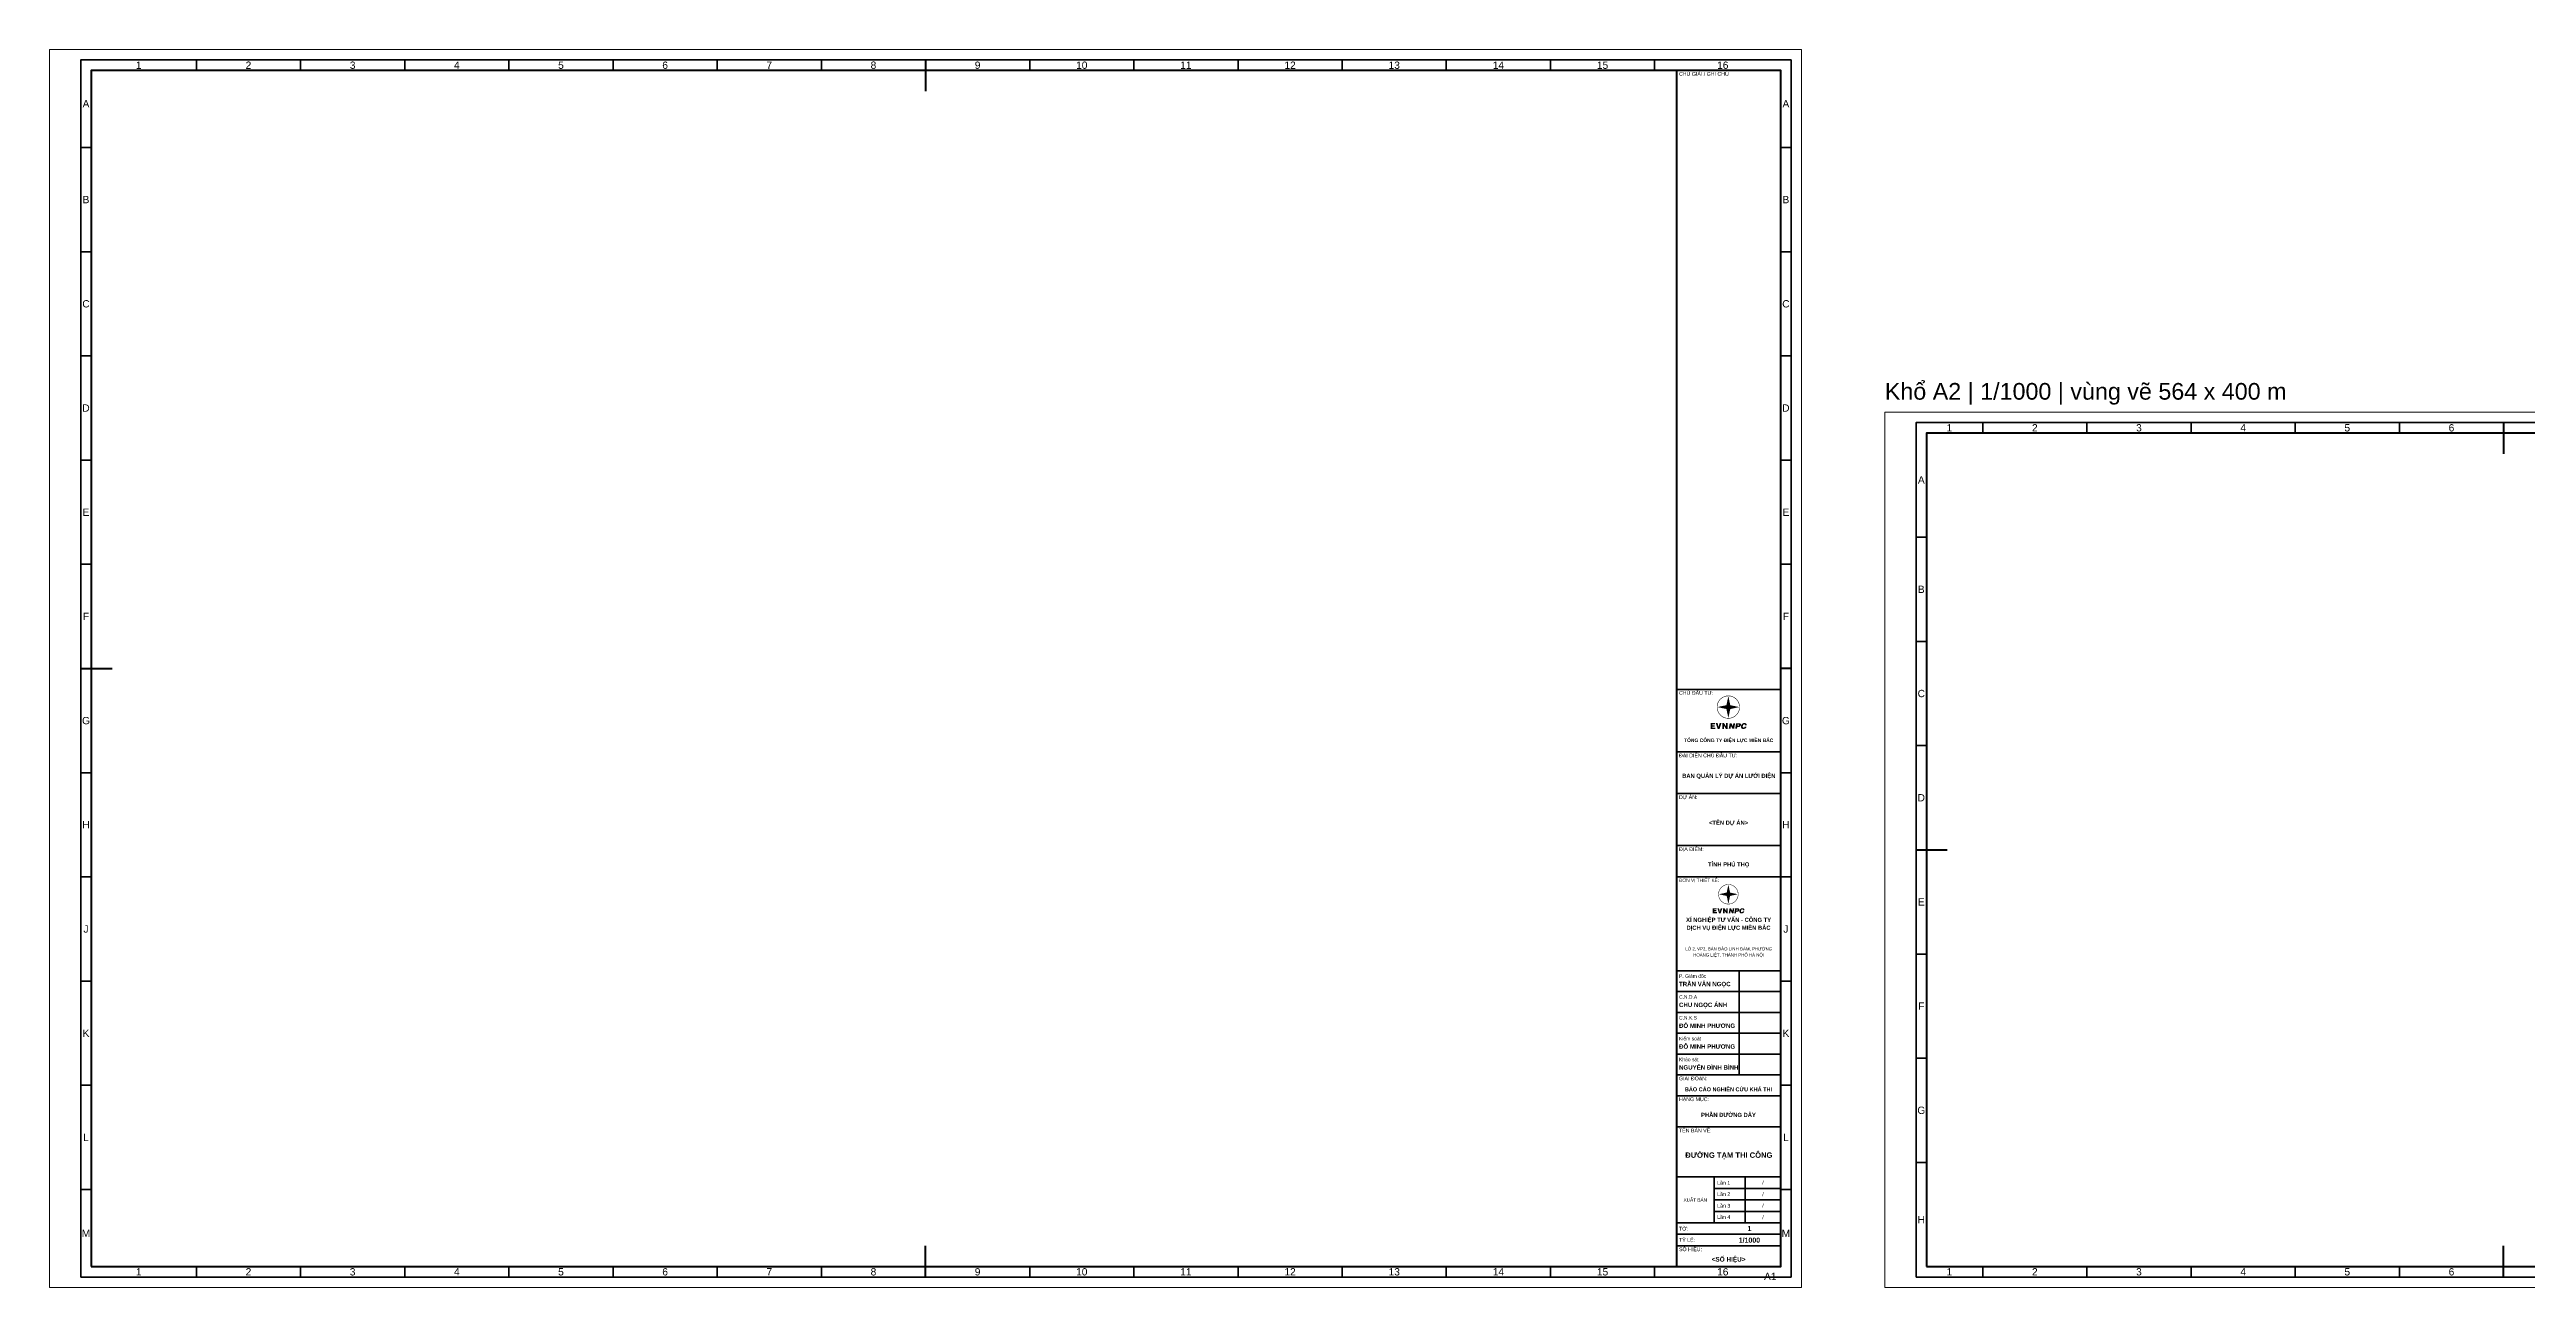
# Model space of a CAD drawing. Header units: metres. Extents: x 0 to 17070, y -8508 to 176.
# Drawn here: x 1229 to 2418, y -1502 to -908 of the extents above; entities that cross this region are included whole.
import ezdxf
from ezdxf.enums import TextEntityAlignment as Align

# ---------------------------------------------------------------- set-up
doc = ezdxf.new("R2010")
doc.units = ezdxf.units.M
for name, color, linetype, lineweight in [('KB_CHU', 7, 'Continuous', 18), ('KB_DINHTAM', 7, 'Continuous', 70), ('KB_KHUNG', 7, 'Continuous', 70), ('KB_KHUNGTEN', 7, 'Continuous', 35), ('KB_LOGO_VE', 7, 'Continuous', 18), ('KB_LUOI', 7, 'Continuous', 35)]:
    doc.layers.add(name, color=color, linetype=linetype, lineweight=lineweight)
doc.layers.add('KB_MEP_GIAY', color=8, linetype='Continuous', lineweight=18, plot=False)
doc.layers.add('KB_NHAN', color=8, linetype='Continuous', lineweight=18, plot=False)
doc.styles.add('KB_ARIAL', font='arial.ttf')
doc.styles.add('KB_ARIAL_B', font='arialbd.ttf')

# ---------------------------------------------------------------- blocks, each defined once
blk = doc.blocks.new('KB_LOGO_EVN')
at = {"layer": 'KB_LOGO_VE', "true_color": 0x000f9f}
for points in [[(-4.75, 269.75), (-4, 269.5), (-3, 266.5), (28.5, 119.5), (178.5, 87.25), (178.25, 86.5), (162, 83.5), (28.25, 54.5), (-3, -92.25), (-4.25, -95.5), (-5, -94.75), (-36, 52), (-37.25, 54.75), (-186.75, 86.75), (-186, 87.75), (-183, 88.5), (-41.25, 118.5), (-36.5, 120.25)], [(-225.617, -279.5), (-305, -279.5), (-305, -182.5), (-227.467, -182.5), (-227.467, -205.133), (-273.828, -205.133), (-273.828, -219.01), (-234.599, -219.01), (-234.599, -241.643), (-273.828, -241.643), (-273.828, -256.867), (-225.617, -256.867)], [(-184.253, -279.5), (-216.746, -182.5), (-185.31, -182.5), (-168.667, -247.032), (-151.364, -182.5), (-119.928, -182.5), (-152.949, -279.5)], [(-78.608, -182.5), (-44.662, -235.446), (-45.851, -213.351), (-45.851, -182.5), (-16, -182.5), (-16, -279.5), (-45.191, -279.5), (-79.136, -226.689), (-77.947, -248.783), (-77.947, -279.5), (-107.798, -279.5), (-107.798, -182.5)]]:
    blk.add_hatch(color=174, dxfattribs=at).paths.add_polyline_path(points)
at = {"layer": 'KB_LOGO_VE', "true_color": 0xec1c24}
for points in [[(-4.75, 196.25), (-4, 196.25), (-3, 193.5), (17.5, 108.75), (105, 87.25), (104.75, 86.5), (17.25, 65.25), (-4, -22), (-5, -21.5), (-25, 62.75), (-26.5, 65.75), (-113.5, 86.75), (-113.25, 87.5), (-111, 88.25), (-26, 108.75)], [(47.833, -184.007), (72.594, -235.854), (75.228, -214.218), (80.496, -184.007), (110.262, -184.007), (93.535, -278.993), (64.428, -278.993), (39.668, -227.278), (37.034, -248.914), (31.765, -278.993), (2, -278.993), (18.727, -184.007)], [(305.868, -220.286), (276.366, -220.286), (276.432, -219.376), (276.463, -218.49), (276.46, -217.631), (276.424, -216.798), (276.353, -215.99), (276.248, -215.209), (276.11, -214.454), (275.938, -213.723), (275.731, -213.019), (275.491, -212.339), (275.217, -211.686), (274.909, -211.06), (274.567, -210.458), (274.192, -209.882), (273.782, -209.333), (273.337, -208.809), (272.861, -208.314), (272.358, -207.851), (271.824, -207.419), (271.263, -207.019), (270.672, -206.652), (270.053, -206.317), (269.404, -206.014), (268.727, -205.741), (268.021, -205.502), (267.287, -205.295), (266.523, -205.118), (265.731, -204.975), (264.91, -204.862), (264.06, -204.783), (263.181, -204.735), (262.274, -204.719), (261.199, -204.745), (260.149, -204.828), (259.123, -204.963), (258.12, -205.153), (257.144, -205.395), (256.189, -205.694), (255.261, -206.045), (254.355, -206.451), (253.474, -206.911), (252.617, -207.425), (251.784, -207.992), (250.975, -208.616), (250.192, -209.292), (249.431, -210.022), (248.695, -210.806), (247.984, -211.645), (247.296, -212.537), (246.632, -213.485), (245.994, -214.486), (245.378, -215.542), (244.787, -216.65), (244.22, -217.814), (243.679, -219.031), (243.16, -220.303), (242.666, -221.629), (242.195, -223.009), (241.749, -224.442), (241.328, -225.931), (240.931, -227.473), (240.557, -229.069), (240.208, -230.718), (239.884, -232.423), (239.756, -233.126), (239.637, -233.817), (239.525, -234.495), (239.423, -235.161), (239.328, -235.814), (239.242, -236.455), (239.163, -237.084), (239.094, -237.701), (239.031, -238.304), (238.979, -238.896), (238.932, -239.475), (238.896, -240.042), (238.867, -240.596), (238.847, -241.139), (238.835, -241.668), (238.83, -242.186), (238.845, -243.175), (238.89, -244.135), (238.965, -245.062), (239.069, -245.959), (239.204, -246.823), (239.367, -247.656), (239.561, -248.457), (239.785, -249.228), (240.039, -249.966), (240.322, -250.674), (240.635, -251.35), (240.979, -251.995), (241.351, -252.607), (241.754, -253.189), (242.187, -253.739), (242.65, -254.257), (243.142, -254.745), (243.664, -255.201), (244.215, -255.624), (244.798, -256.018), (245.409, -256.38), (246.051, -256.709), (246.723, -257.008), (247.424, -257.275), (248.155, -257.511), (248.916, -257.715), (249.706, -257.889), (250.527, -258.029), (251.377, -258.139), (252.258, -258.218), (253.168, -258.265), (254.108, -258.281), (254.964, -258.265), (255.802, -258.218), (256.622, -258.139), (257.426, -258.03), (258.211, -257.889), (258.98, -257.715), (259.73, -257.511), (260.463, -257.275), (261.179, -257.008), (261.877, -256.709), (262.557, -256.38), (263.221, -256.018), (263.866, -255.624), (264.495, -255.201), (265.104, -254.745), (265.698, -254.257), (266.273, -253.739), (266.831, -253.189), (267.373, -252.607), (267.896, -251.995), (268.401, -251.35), (268.889, -250.674), (269.36, -249.966), (269.814, -249.228), (270.249, -248.457), (270.668, -247.656), (271.069, -246.823), (271.452, -245.957), (271.818, -245.062), (272.167, -244.135), (272.498, -243.175), (272.81, -242.186), (302.707, -242.186), (302.014, -244.447), (301.254, -246.648), (300.424, -248.787), (299.525, -250.863), (298.559, -252.88), (297.525, -254.834), (296.42, -256.729), (295.25, -258.561), (294.01, -260.332), (292.701, -262.043), (291.323, -263.69), (289.878, -265.276), (288.365, -266.803), (286.783, -268.268), (285.131, -269.67), (283.413, -271.012), (281.641, -272.282), (279.83, -273.471), (277.983, -274.576), (276.098, -275.601), (274.177, -276.543), (272.216, -277.404), (270.219, -278.182), (268.184, -278.878), (266.111, -279.493), (264.001, -280.026), (261.854, -280.476), (259.668, -280.845), (257.445, -281.131), (255.185, -281.337), (252.887, -281.459), (250.552, -281.5), (248.053, -281.46), (245.625, -281.34), (243.267, -281.141), (240.982, -280.86), (238.769, -280.501), (236.626, -280.062), (234.557, -279.543), (232.558, -278.944), (230.63, -278.265), (228.773, -277.506), (226.99, -276.667), (225.276, -275.748), (223.635, -274.75), (222.066, -273.672), (220.568, -272.514), (219.141, -271.276), (217.792, -269.966), (216.533, -268.598), (215.359, -267.166), (214.271, -265.674), (213.271, -264.119), (212.358, -262.504), (211.533, -260.827), (210.794, -259.089), (210.142, -257.29), (209.577, -255.43), (209.098, -253.507), (208.706, -251.525), (208.403, -249.48), (208.186, -247.374), (208.054, -245.205), (208.011, -242.978), (208.028, -241.584), (208.077, -240.174), (208.16, -238.748), (208.275, -237.305), (208.423, -235.845), (208.604, -234.369), (208.818, -232.877), (209.065, -231.368), (209.607, -228.583), (210.244, -225.865), (210.978, -223.215), (211.806, -220.633), (212.731, -218.119), (213.75, -215.674), (214.867, -213.296), (216.078, -210.985), (217.386, -208.744), (218.788, -206.571), (220.288, -204.465), (221.882, -202.427), (223.572, -200.458), (225.357, -198.556), (227.239, -196.723), (229.216, -194.956), (231.177, -193.327), (233.175, -191.803), (235.21, -190.384), (237.283, -189.069), (239.392, -187.86), (241.539, -186.757), (243.722, -185.758), (245.942, -184.864), (248.2, -184.076), (250.495, -183.393), (252.826, -182.814), (255.195, -182.341), (257.6, -181.973), (260.043, -181.711), (262.523, -181.553), (265.04, -181.5), (267.521, -181.535), (269.924, -181.64), (272.254, -181.815), (274.506, -182.061), (276.682, -182.376), (278.781, -182.762), (280.806, -183.217), (282.754, -183.743), (284.626, -184.338), (286.42, -185.004), (288.141, -185.74), (289.784, -186.546), (291.351, -187.422), (292.841, -188.368), (294.257, -189.384), (295.595, -190.471), (296.236, -191.04), (296.855, -191.622), (297.454, -192.221), (298.033, -192.834), (298.593, -193.461), (299.132, -194.104), (299.649, -194.762), (300.147, -195.435), (300.625, -196.122), (301.081, -196.825), (301.519, -197.542), (301.935, -198.276), (302.332, -199.023), (302.707, -199.785), (303.063, -200.563), (303.397, -201.355), (303.713, -202.163), (304.008, -202.984), (304.281, -203.822), (304.536, -204.674), (304.77, -205.54), (304.983, -206.422), (305.177, -207.32), (305.35, -208.232), (305.501, -209.158), (305.633, -210.1), (305.745, -211.056), (305.837, -212.028), (305.908, -213.016), (305.959, -214.016), (305.99, -215.032), (306, -216.065), (305.992, -217.12), (305.967, -218.175), (305.926, -219.231)]]:
    blk.add_hatch(color=240, dxfattribs=at).paths.add_polyline_path(points)
at = {"layer": 'KB_LOGO_VE', "true_color": 0xfff100}
blk.add_hatch(color=2, dxfattribs=at).paths.add_polyline_path([(-4.5, 132.25), (-3.5, 131.25), (6, 99.25), (7, 97.75), (40.75, 87.5), (40.5, 86.5), (10, 77.5), (6.25, 75.75), (-3, 44.5), (-4.25, 42), (-5, 42.5), (-14, 73.25), (-15.5, 76.5), (-49.5, 87), (-46.5, 88.5), (-15, 98.25)])
at = {"layer": 'KB_LOGO_VE', "true_color": 0xec1c24}
h = blk.add_hatch(color=240, dxfattribs=at)
h.paths.add_polyline_path([(141.214, -278.993), (110.132, -278.993), (126.858, -184.007), (172.56, -184.007), (173.655, -184.013), (174.733, -184.033), (175.793, -184.068), (176.838, -184.114), (177.866, -184.175), (178.877, -184.247), (179.871, -184.335), (180.849, -184.435), (181.81, -184.549), (182.754, -184.676), (183.682, -184.818), (184.593, -184.971), (185.487, -185.14), (186.364, -185.319), (187.225, -185.514), (188.068, -185.722), (188.894, -185.943), (189.706, -186.177), (190.5, -186.426), (191.277, -186.686), (192.037, -186.962), (192.78, -187.249), (193.507, -187.55), (194.217, -187.865), (194.91, -188.194), (195.587, -188.535), (196.247, -188.89), (196.891, -189.259), (197.516, -189.64), (198.125, -190.036), (198.72, -190.445), (199.296, -190.867), (199.831, -191.276), (200.348, -191.696), (200.85, -192.128), (201.334, -192.572), (201.8, -193.025), (202.249, -193.49), (202.682, -193.965), (203.099, -194.453), (203.497, -194.952), (203.879, -195.461), (204.245, -195.981), (204.594, -196.513), (204.925, -197.054), (205.237, -197.608), (205.535, -198.174), (205.815, -198.749), (206.079, -199.336), (206.324, -199.933), (206.554, -200.542), (206.767, -201.164), (206.961, -201.794), (207.139, -202.437), (207.3, -203.09), (207.445, -203.754), (207.572, -204.429), (207.682, -205.116), (207.776, -205.814), (207.853, -206.523), (207.913, -207.242), (207.954, -207.973), (207.98, -208.715), (207.988, -209.468), (207.979, -210.263), (207.947, -211.068), (207.896, -211.879), (207.824, -212.701), (207.732, -213.528), (207.618, -214.366), (207.485, -215.21), (207.33, -216.065), (206.935, -218.118), (206.474, -220.107), (205.947, -222.029), (205.354, -223.888), (204.696, -225.68), (203.971, -227.407), (203.181, -229.069), (202.325, -230.667), (201.403, -232.199), (200.415, -233.665), (199.362, -235.067), (198.242, -236.404), (197.057, -237.674), (195.806, -238.881), (194.489, -240.022), (193.106, -241.098), (191.657, -242.109), (190.142, -243.053), (188.562, -243.934), (186.916, -244.749), (185.203, -245.497), (183.425, -246.182), (181.582, -246.802), (179.672, -247.356), (177.696, -247.844), (175.655, -248.268), (173.547, -248.627), (171.374, -248.921), (169.135, -249.148), (166.831, -249.312), (164.46, -249.409), (162.023, -249.442), (146.35, -249.442)])
h.paths.add_polyline_path([(150.302, -227.278), (163.209, -227.278), (163.981, -227.267), (164.731, -227.235), (165.462, -227.181), (166.172, -227.105), (166.862, -227.008), (167.53, -226.889), (168.179, -226.747), (168.806, -226.586), (169.414, -226.401), (170, -226.197), (170.566, -225.969), (171.111, -225.72), (171.636, -225.45), (172.14, -225.158), (172.624, -224.843), (173.087, -224.508), (173.529, -224.15), (173.951, -223.772), (174.353, -223.372), (174.733, -222.95), (175.093, -222.506), (175.433, -222.041), (175.752, -221.553), (176.05, -221.045), (176.328, -220.514), (176.585, -219.963), (176.822, -219.389), (177.038, -218.794), (177.234, -218.177), (177.408, -217.539), (177.561, -216.878), (177.696, -216.197), (177.754, -215.735), (177.795, -215.273), (177.82, -214.811), (177.828, -214.35), (177.813, -213.847), (177.769, -213.359), (177.696, -212.889), (177.594, -212.432), (177.461, -211.993), (177.299, -211.569), (177.11, -211.162), (176.89, -210.771), (176.641, -210.395), (176.361, -210.036), (176.053, -209.693), (175.717, -209.364), (175.35, -209.053), (174.953, -208.758), (174.529, -208.479), (174.074, -208.215), (173.59, -207.968), (173.077, -207.735), (172.535, -207.519), (171.964, -207.32), (171.361, -207.137), (170.731, -206.968), (170.072, -206.817), (169.382, -206.681), (168.665, -206.561), (167.915, -206.457), (167.138, -206.37), (166.333, -206.297), (165.497, -206.241), (164.631, -206.202), (163.737, -206.178), (162.814, -206.17), (153.989, -206.17)], flags=0)
at = {"layer": 'KB_LOGO_VE', "color": 174, "true_color": 0x000f9f, "const_width": 8.88}
blk.add_lwpolyline([(-193.56, 87, 1), (184.56, 87, 1)], format="xyb", close=True, dxfattribs=at)
blk = doc.blocks.new('KB_A1', base_point=(20, 10))
at = {"layer": 'KB_DINHTAM'}
for p, q in [((420.5, 589), (420.5, 574)), ((15, 297), (30, 297)), ((836, 297), (831, 297)), ((420.5, 5), (420.5, 20))]:
    blk.add_line(p, q, dxfattribs=at)
at = {"layer": 'KB_KHUNG'}
for points in [[(20, 10), (831, 10), (831, 584), (20, 584)], [(781, 10), (831, 10), (831, 584), (781, 584)]]:
    blk.add_lwpolyline(points, close=True, dxfattribs=at)
at = {"layer": 'KB_KHUNGTEN'}
for p, q in [((811, 102), (811, 152)), ((799, 31), (799, 53)), ((814, 31), (814, 53)), ((799, 47.5), (831, 47.5)), ((799, 42), (831, 42)), ((799, 36.5), (831, 36.5))]:
    blk.add_line(p, q, dxfattribs=at)
for points in [[(781, 287), (831, 287), (831, 584), (781, 584)], [(781, 257), (831, 257), (831, 287), (781, 287)], [(781, 237), (831, 237), (831, 257), (781, 257)], [(781, 212), (831, 212), (831, 237), (781, 237)], [(781, 197), (831, 197), (831, 212), (781, 212)], [(781, 152), (831, 152), (831, 197), (781, 197)], [(781, 142), (831, 142), (831, 152), (781, 152)], [(781, 132), (831, 132), (831, 142), (781, 142)], [(781, 122), (831, 122), (831, 132), (781, 132)], [(781, 112), (831, 112), (831, 122), (781, 122)], [(781, 102), (831, 102), (831, 112), (781, 112)], [(781, 92), (831, 92), (831, 102), (781, 102)], [(781, 77), (831, 77), (831, 92), (781, 92)], [(781, 53), (831, 53), (831, 77), (781, 77)], [(781, 31), (831, 31), (831, 53), (781, 53)], [(781, 25.5), (831, 25.5), (831, 31), (781, 31)], [(781, 20), (831, 20), (831, 25.5), (781, 25.5)], [(781, 10), (831, 10), (831, 20), (781, 20)]]:
    blk.add_lwpolyline(points, close=True, dxfattribs=at)
at = {"layer": 'KB_LUOI'}
for p, q in [((70.5, 584), (70.5, 589)), ((120.5, 584), (120.5, 589)), ((170.5, 584), (170.5, 589)), ((220.5, 584), (220.5, 589)), ((270.5, 584), (270.5, 589)), ((320.5, 584), (320.5, 589)), ((370.5, 584), (370.5, 589)), ((420.5, 584), (420.5, 589)), ((470.5, 584), (470.5, 589)), ((520.5, 584), (520.5, 589)), ((570.5, 584), (570.5, 589)), ((620.5, 584), (620.5, 589)), ((670.5, 584), (670.5, 589)), ((720.5, 584), (720.5, 589)), ((770.5, 584), (770.5, 589)), ((15, 547), (20, 547)), ((831, 547), (836, 547)), ((15, 497), (20, 497)), ((831, 497), (836, 497)), ((15, 447), (20, 447)), ((831, 447), (836, 447)), ((15, 397), (20, 397)), ((831, 397), (836, 397)), ((15, 347), (20, 347)), ((831, 347), (836, 347)), ((15, 297), (20, 297)), ((831, 297), (836, 297)), ((15, 247), (20, 247)), ((831, 247), (836, 247)), ((15, 197), (20, 197)), ((831, 197), (836, 197)), ((15, 147), (20, 147)), ((831, 147), (836, 147)), ((15, 97), (20, 97)), ((831, 97), (836, 97)), ((15, 47), (20, 47)), ((831, 47), (836, 47)), ((70.5, 5), (70.5, 10)), ((120.5, 5), (120.5, 10)), ((170.5, 5), (170.5, 10)), ((220.5, 5), (220.5, 10)), ((270.5, 5), (270.5, 10)), ((320.5, 5), (320.5, 10)), ((370.5, 5), (370.5, 10)), ((420.5, 5), (420.5, 10)), ((470.5, 5), (470.5, 10)), ((520.5, 5), (520.5, 10)), ((570.5, 5), (570.5, 10)), ((620.5, 5), (620.5, 10)), ((670.5, 5), (670.5, 10)), ((720.5, 5), (720.5, 10)), ((770.5, 5), (770.5, 10))]:
    blk.add_line(p, q, dxfattribs=at)
blk.add_lwpolyline([(15, 5), (836, 5), (836, 589), (15, 589)], close=True, dxfattribs=at)
at = {"layer": 'KB_MEP_GIAY'}
blk.add_lwpolyline([(0, 0), (841, 0), (841, 594), (0, 594)], close=True, dxfattribs=at)
at = {"layer": 'KB_LOGO_VE'}
for p, xscale, yscale, zscale in [((806, 276), 0.02846975088967971, 0.02846975088967971, 0.02846975088967971), ((806, 186.5), 0.02491103202846975, 0.02491103202846975, 0.02491103202846975)]:
    blk.add_blockref('KB_LOGO_EVN', p, dxfattribs=dict(at, xscale=xscale, yscale=yscale, zscale=zscale))
at = {"layer": 'KB_CHU', "style": 'KB_ARIAL'}
for s, height, p in [('1', 3.5, (42.8, 586.5)), ('2', 3.5, (95.5, 586.5)), ('3', 3.5, (145.5, 586.5)), ('4', 3.5, (195.5, 586.5)), ('5', 3.5, (245.5, 586.5)), ('6', 3.5, (295.5, 586.5)), ('7', 3.5, (345.5, 586.5)), ('8', 3.5, (395.5, 586.5)), ('9', 3.5, (445.5, 586.5)), ('10', 3.5, (495.5, 586.5)), ('11', 3.5, (545.5, 586.5)), ('12', 3.5, (595.5, 586.5)), ('13', 3.5, (645.5, 586.5)), ('14', 3.5, (695.5, 586.5)), ('15', 3.5, (745.5, 586.5)), ('16', 3.5, (803.2, 586.5)), ('A', 3.5, (17.5, 568)), ('A', 3.5, (833.5, 568)), ('B', 3.5, (17.5, 522)), ('B', 3.5, (833.5, 522)), ('C', 3.5, (17.5, 472)), ('C', 3.5, (833.5, 472)), ('D', 3.5, (17.5, 422)), ('D', 3.5, (833.5, 422)), ('E', 3.5, (17.5, 372)), ('E', 3.5, (833.5, 372)), ('F', 3.5, (17.5, 322)), ('F', 3.5, (833.5, 322)), ('G', 3.5, (17.5, 272)), ('G', 3.5, (833.5, 272)), ('H', 3.5, (17.5, 222)), ('H', 3.5, (833.5, 222)), ('J', 3.5, (17.5, 172)), ('J', 3.5, (833.5, 172)), ('K', 3.5, (17.5, 122)), ('K', 3.5, (833.5, 122)), ('L', 3.5, (17.5, 72)), ('L', 3.5, (833.5, 72)), ('XUẤT BẢN', 1.6, (790, 42)), ('M', 3.5, (17.5, 26)), ('M', 3.5, (833.5, 26)), ('1', 3.5, (42.8, 7.5)), ('2', 3.5, (95.5, 7.5)), ('3', 3.5, (145.5, 7.5)), ('4', 3.5, (195.5, 7.5)), ('5', 3.5, (245.5, 7.5)), ('6', 3.5, (295.5, 7.5)), ('7', 3.5, (345.5, 7.5)), ('8', 3.5, (395.5, 7.5)), ('9', 3.5, (445.5, 7.5)), ('10', 3.5, (495.5, 7.5)), ('11', 3.5, (545.5, 7.5)), ('12', 3.5, (595.5, 7.5)), ('13', 3.5, (645.5, 7.5)), ('14', 3.5, (695.5, 7.5)), ('15', 3.5, (745.5, 7.5)), ('16', 3.5, (803.2, 7.5))]:
    blk.add_text(s, height=height, dxfattribs=at).set_placement(p, align=Align.MIDDLE_CENTER)
for s, height, p in [('CHÚ GIẢI / GHI CHÚ', 1.8, (782.2, 583.2)), ('CHỦ ĐẦU TƯ:', 1.8, (782.2, 286.2)), ('ĐẠI DIỆN CHỦ ĐẦU TƯ:', 1.8, (782.2, 256.2)), ('DỰ ÁN:', 1.8, (782.2, 236.2)), ('ĐỊA ĐIỂM:', 1.8, (782.2, 211.2)), ('ĐƠN VỊ THIẾT KẾ:', 1.6, (782.2, 196.2)), ('GIAI ĐOẠN:', 1.8, (782.2, 101.2)), ('HẠNG MỤC:', 1.8, (782.2, 91.2)), ('TÊN BẢN VẼ:', 1.8, (782.2, 76.2)), ('SỐ HIỆU:', 1.8, (782.2, 19.2))]:
    blk.add_text(s, height=height, dxfattribs=at).set_placement(p, align=Align.TOP_LEFT)
for s, p in [('Lần 1', (800.5, 50.2)), ('Lần 2', (800.5, 44.8)), ('Lần 3', (800.5, 39.2)), ('TỜ:', (782.2, 28.2)), ('TỶ LỆ:', (782.2, 22.8)), ('Lần 4', (800.5, 33.8))]:
    blk.add_text(s, height=1.8, dxfattribs=at).set_placement(p, align=Align.MIDDLE_LEFT)
blk.add_text('A1', height=3.5, dxfattribs=at).set_placement((829, 2.5), align=Align.BOTTOM_RIGHT)
at = {"layer": 'KB_CHU'}
for tag, height, style, p in [('GHI_CHU', 1.8, 'KB_ARIAL', (806, 434)), ('NGAY_1', 1.9, 'KB_ARIAL', (822.5, 50.2)), ('NGAY_2', 1.9, 'KB_ARIAL', (822.5, 44.8)), ('NGAY_3', 1.9, 'KB_ARIAL', (822.5, 39.2)), ('TY_LE', 2.4, 'KB_ARIAL_B', (816, 22.8)), ('TO', 2.4, 'KB_ARIAL_B', (816, 28.2)), ('NGAY_4', 1.9, 'KB_ARIAL', (822.5, 33.8))]:
    blk.add_attdef(tag, text='', height=height, dxfattribs=dict(at, style=style)).set_placement(p, align=Align.MIDDLE_CENTER)
for tag, p, height, style in [('CHU_DAU_TU_001', (784.6, 261.7), 1.7, 'KB_ARIAL_B'), ('DAI_DIEN_CDT_001', (783.7, 244.5), 2, 'KB_ARIAL_B'), ('DU_AN_001', (785.3, 223.7), 2, 'KB_ARIAL_B'), ('DU_AN_002', (798.9, 220.3), 2, 'KB_ARIAL_B'), ('DIA_DIEM_001', (796.1, 202), 2, 'KB_ARIAL_B'), ('DON_VI_TK_001', (785.6, 175.4), 2, 'KB_ARIAL_B'), ('DON_VI_TK_002', (785.8, 171.6), 2, 'KB_ARIAL_B'), ('DIA_CHI_TK_001', (785.2, 161.7), 1.5, 'KB_ARIAL'), ('DIA_CHI_TK_002', (789, 158.8), 1.5, 'KB_ARIAL'), ('GIAI_DOAN_001', (785, 94.1), 1.9, 'KB_ARIAL_B'), ('HANG_MUC_001', (792.8, 81.8), 2, 'KB_ARIAL_B'), ('TEN_BAN_VE_001', (785.2, 62.2), 2.6, 'KB_ARIAL_B'), ('SO_HIEU_001', (797.9, 12.4), 2.2, 'KB_ARIAL_B')]:
    blk.add_attdef(tag, p, '', height=height, dxfattribs=dict(at, style=style))
for tag, height, style, p in [('VAITRO_1', 1.7, 'KB_ARIAL', (782.2, 149.4)), ('TEN_1', 2.1, 'KB_ARIAL_B', (782.2, 145.6)), ('VAITRO_2', 1.7, 'KB_ARIAL', (782.2, 139.4)), ('TEN_2', 2.1, 'KB_ARIAL_B', (782.2, 135.6)), ('VAITRO_3', 1.7, 'KB_ARIAL', (782.2, 129.4)), ('TEN_3', 2.1, 'KB_ARIAL_B', (782.2, 125.6)), ('VAITRO_4', 1.7, 'KB_ARIAL', (782.2, 119.4)), ('TEN_4', 2.1, 'KB_ARIAL_B', (782.2, 115.6)), ('VAITRO_5', 1.7, 'KB_ARIAL', (782.2, 109.4)), ('TEN_5', 2.1, 'KB_ARIAL_B', (782.2, 105.6))]:
    blk.add_attdef(tag, text='', height=height, dxfattribs=dict(at, style=style)).set_placement(p, align=Align.MIDDLE_LEFT)
blk = doc.blocks.new('KB_A2', base_point=(20, 10))
at = {"layer": 'KB_DINHTAM'}
for p, q in [((297, 415), (297, 400)), ((15, 210), (30, 210)), ((589, 210), (584, 210)), ((297, 5), (297, 20))]:
    blk.add_line(p, q, dxfattribs=at)
at = {"layer": 'KB_KHUNG'}
for points in [[(20, 10), (584, 10), (584, 410), (20, 410)], [(534, 10), (584, 10), (584, 410), (534, 410)]]:
    blk.add_lwpolyline(points, close=True, dxfattribs=at)
at = {"layer": 'KB_KHUNGTEN'}
for p, q in [((564, 102), (564, 152)), ((552, 31), (552, 53)), ((567, 31), (567, 53)), ((552, 47.5), (584, 47.5)), ((552, 42), (584, 42)), ((552, 36.5), (584, 36.5))]:
    blk.add_line(p, q, dxfattribs=at)
for points in [[(534, 287), (584, 287), (584, 410), (534, 410)], [(534, 257), (584, 257), (584, 287), (534, 287)], [(534, 237), (584, 237), (584, 257), (534, 257)], [(534, 212), (584, 212), (584, 237), (534, 237)], [(534, 197), (584, 197), (584, 212), (534, 212)], [(534, 152), (584, 152), (584, 197), (534, 197)], [(534, 142), (584, 142), (584, 152), (534, 152)], [(534, 132), (584, 132), (584, 142), (534, 142)], [(534, 122), (584, 122), (584, 132), (534, 132)], [(534, 112), (584, 112), (584, 122), (534, 122)], [(534, 102), (584, 102), (584, 112), (534, 112)], [(534, 92), (584, 92), (584, 102), (534, 102)], [(534, 77), (584, 77), (584, 92), (534, 92)], [(534, 53), (584, 53), (584, 77), (534, 77)], [(534, 31), (584, 31), (584, 53), (534, 53)], [(534, 25.5), (584, 25.5), (584, 31), (534, 31)], [(534, 20), (584, 20), (584, 25.5), (534, 25.5)], [(534, 10), (584, 10), (584, 20), (534, 20)]]:
    blk.add_lwpolyline(points, close=True, dxfattribs=at)
at = {"layer": 'KB_LUOI'}
for p, q in [((47, 410), (47, 415)), ((97, 410), (97, 415)), ((147, 410), (147, 415)), ((197, 410), (197, 415)), ((247, 410), (247, 415)), ((297, 410), (297, 415)), ((347, 410), (347, 415)), ((397, 410), (397, 415)), ((447, 410), (447, 415)), ((497, 410), (497, 415)), ((547, 410), (547, 415)), ((15, 360), (20, 360)), ((584, 360), (589, 360)), ((15, 310), (20, 310)), ((584, 310), (589, 310)), ((15, 260), (20, 260)), ((584, 260), (589, 260)), ((15, 210), (20, 210)), ((584, 210), (589, 210)), ((15, 160), (20, 160)), ((584, 160), (589, 160)), ((15, 110), (20, 110)), ((584, 110), (589, 110)), ((15, 60), (20, 60)), ((584, 60), (589, 60)), ((47, 5), (47, 10)), ((97, 5), (97, 10)), ((147, 5), (147, 10)), ((197, 5), (197, 10)), ((247, 5), (247, 10)), ((297, 5), (297, 10)), ((347, 5), (347, 10)), ((397, 5), (397, 10)), ((447, 5), (447, 10)), ((497, 5), (497, 10)), ((547, 5), (547, 10))]:
    blk.add_line(p, q, dxfattribs=at)
blk.add_lwpolyline([(15, 5), (589, 5), (589, 415), (15, 415)], close=True, dxfattribs=at)
at = {"layer": 'KB_MEP_GIAY'}
blk.add_lwpolyline([(0, 0), (594, 0), (594, 420), (0, 420)], close=True, dxfattribs=at)
at = {"layer": 'KB_LOGO_VE'}
for p, xscale, yscale, zscale in [((559, 276), 0.02846975088967971, 0.02846975088967971, 0.02846975088967971), ((559, 186.5), 0.02491103202846975, 0.02491103202846975, 0.02491103202846975)]:
    blk.add_blockref('KB_LOGO_EVN', p, dxfattribs=dict(at, xscale=xscale, yscale=yscale, zscale=zscale))
at = {"layer": 'KB_CHU', "style": 'KB_ARIAL'}
for s, height, p in [('1', 3.5, (31, 412.5)), ('2', 3.5, (72, 412.5)), ('3', 3.5, (122, 412.5)), ('4', 3.5, (172, 412.5)), ('5', 3.5, (222, 412.5)), ('6', 3.5, (272, 412.5)), ('7', 3.5, (322, 412.5)), ('8', 3.5, (372, 412.5)), ('9', 3.5, (422, 412.5)), ('10', 3.5, (472, 412.5)), ('11', 3.5, (522, 412.5)), ('12', 3.5, (568, 412.5)), ('A', 3.5, (17.5, 387.5)), ('A', 3.5, (586.5, 387.5)), ('B', 3.5, (17.5, 335)), ('B', 3.5, (586.5, 335)), ('C', 3.5, (17.5, 285)), ('C', 3.5, (586.5, 285)), ('D', 3.5, (17.5, 235)), ('D', 3.5, (586.5, 235)), ('E', 3.5, (17.5, 185)), ('E', 3.5, (586.5, 185)), ('F', 3.5, (17.5, 135)), ('F', 3.5, (586.5, 135)), ('G', 3.5, (17.5, 85)), ('G', 3.5, (586.5, 85)), ('XUẤT BẢN', 1.6, (543, 42)), ('H', 3.5, (17.5, 32.5)), ('H', 3.5, (586.5, 32.5)), ('1', 3.5, (31, 7.5)), ('2', 3.5, (72, 7.5)), ('3', 3.5, (122, 7.5)), ('4', 3.5, (172, 7.5)), ('5', 3.5, (222, 7.5)), ('6', 3.5, (272, 7.5)), ('7', 3.5, (322, 7.5)), ('8', 3.5, (372, 7.5)), ('9', 3.5, (422, 7.5)), ('10', 3.5, (472, 7.5)), ('11', 3.5, (522, 7.5)), ('12', 3.5, (568, 7.5))]:
    blk.add_text(s, height=height, dxfattribs=at).set_placement(p, align=Align.MIDDLE_CENTER)
for s, height, p in [('CHÚ GIẢI / GHI CHÚ', 1.8, (535.2, 409.2)), ('CHỦ ĐẦU TƯ:', 1.8, (535.2, 286.2)), ('ĐẠI DIỆN CHỦ ĐẦU TƯ:', 1.8, (535.2, 256.2)), ('DỰ ÁN:', 1.8, (535.2, 236.2)), ('ĐỊA ĐIỂM:', 1.8, (535.2, 211.2)), ('ĐƠN VỊ THIẾT KẾ:', 1.6, (535.2, 196.2)), ('GIAI ĐOẠN:', 1.8, (535.2, 101.2)), ('HẠNG MỤC:', 1.8, (535.2, 91.2)), ('TÊN BẢN VẼ:', 1.8, (535.2, 76.2)), ('SỐ HIỆU:', 1.8, (535.2, 19.2))]:
    blk.add_text(s, height=height, dxfattribs=at).set_placement(p, align=Align.TOP_LEFT)
for s, p in [('Lần 1', (553.5, 50.2)), ('Lần 2', (553.5, 44.8)), ('Lần 3', (553.5, 39.2)), ('TỜ:', (535.2, 28.2)), ('TỶ LỆ:', (535.2, 22.8)), ('Lần 4', (553.5, 33.8))]:
    blk.add_text(s, height=1.8, dxfattribs=at).set_placement(p, align=Align.MIDDLE_LEFT)
blk.add_text('A2', height=3.5, dxfattribs=at).set_placement((582, 2.5), align=Align.BOTTOM_RIGHT)
at = {"layer": 'KB_CHU'}
for tag, height, style, p in [('GHI_CHU', 1.8, 'KB_ARIAL', (559, 347)), ('NGAY_1', 1.9, 'KB_ARIAL', (575.5, 50.2)), ('NGAY_2', 1.9, 'KB_ARIAL', (575.5, 44.8)), ('NGAY_3', 1.9, 'KB_ARIAL', (575.5, 39.2)), ('TY_LE', 2.4, 'KB_ARIAL_B', (569, 22.8)), ('TO', 2.4, 'KB_ARIAL_B', (569, 28.2)), ('NGAY_4', 1.9, 'KB_ARIAL', (575.5, 33.8))]:
    blk.add_attdef(tag, text='', height=height, dxfattribs=dict(at, style=style)).set_placement(p, align=Align.MIDDLE_CENTER)
for tag, p, height, style in [('CHU_DAU_TU_001', (537.6, 261.7), 1.7, 'KB_ARIAL_B'), ('DAI_DIEN_CDT_001', (536.7, 244.5), 2, 'KB_ARIAL_B'), ('DU_AN_001', (538.3, 223.7), 2, 'KB_ARIAL_B'), ('DU_AN_002', (551.9, 220.3), 2, 'KB_ARIAL_B'), ('DIA_DIEM_001', (549.1, 202), 2, 'KB_ARIAL_B'), ('DON_VI_TK_001', (538.6, 175.4), 2, 'KB_ARIAL_B'), ('DON_VI_TK_002', (538.8, 171.6), 2, 'KB_ARIAL_B'), ('DIA_CHI_TK_001', (538.2, 161.7), 1.5, 'KB_ARIAL'), ('DIA_CHI_TK_002', (542, 158.8), 1.5, 'KB_ARIAL'), ('GIAI_DOAN_001', (538, 94.1), 1.9, 'KB_ARIAL_B'), ('HANG_MUC_001', (545.8, 81.8), 2, 'KB_ARIAL_B'), ('TEN_BAN_VE_001', (538.2, 62.2), 2.6, 'KB_ARIAL_B'), ('SO_HIEU_001', (550.9, 12.4), 2.2, 'KB_ARIAL_B')]:
    blk.add_attdef(tag, p, '', height=height, dxfattribs=dict(at, style=style))
for tag, height, style, p in [('VAITRO_1', 1.7, 'KB_ARIAL', (535.2, 149.4)), ('TEN_1', 2.1, 'KB_ARIAL_B', (535.2, 145.6)), ('VAITRO_2', 1.7, 'KB_ARIAL', (535.2, 139.4)), ('TEN_2', 2.1, 'KB_ARIAL_B', (535.2, 135.6)), ('VAITRO_3', 1.7, 'KB_ARIAL', (535.2, 129.4)), ('TEN_3', 2.1, 'KB_ARIAL_B', (535.2, 125.6)), ('VAITRO_4', 1.7, 'KB_ARIAL', (535.2, 119.4)), ('TEN_4', 2.1, 'KB_ARIAL_B', (535.2, 115.6)), ('VAITRO_5', 1.7, 'KB_ARIAL', (535.2, 109.4)), ('TEN_5', 2.1, 'KB_ARIAL_B', (535.2, 105.6))]:
    blk.add_attdef(tag, text='', height=height, dxfattribs=dict(at, style=style)).set_placement(p, align=Align.MIDDLE_LEFT)

msp = doc.modelspace()

# ---------------------------------------------------------------- block references
ref = msp.add_blockref('KB_A1', (1249, -1491.5))
ref.add_attrib('CHU_DAU_TU_001', 'TỔNG CÔNG TY ĐIỆN LỰC MIỀN BẮC', (2013.6, -1239.8), dxfattribs={"layer": 'KB_CHU', "height": 1.7, "style": 'KB_ARIAL_B'})
ref.add_attrib('DAI_DIEN_CDT_001', 'BAN QUẢN LÝ DỰ ÁN LƯỚI ĐIỆN', (2012.7, -1257), dxfattribs={"layer": 'KB_CHU', "height": 2, "style": 'KB_ARIAL_B'})
ref.add_attrib('DU_AN_001', '<TÊN DỰ ÁN>', (2025.6, -1279.5), dxfattribs={"layer": 'KB_CHU', "height": 2, "style": 'KB_ARIAL_B'})
ref.add_attrib('DIA_DIEM_001', 'TỈNH PHÚ THỌ', (2025.1, -1299.5), dxfattribs={"layer": 'KB_CHU', "height": 2, "style": 'KB_ARIAL_B'})
ref.add_attrib('DON_VI_TK_001', 'XÍ NGHIỆP TƯ VẤN - CÔNG TY', (2014.6, -1326.1), dxfattribs={"layer": 'KB_CHU', "height": 2, "style": 'KB_ARIAL_B'})
ref.add_attrib('DIA_CHI_TK_001', 'LÔ 2, VP2, BÁN ĐẢO LINH ĐÀM, PHƯỜNG', (2014.2, -1339.8), dxfattribs={"layer": 'KB_CHU', "height": 1.5, "style": 'KB_ARIAL'})
ref.add_attrib('VAITRO_1', 'P. Giám đốc', dxfattribs={"layer": 'KB_CHU', "height": 1.7, "style": 'KB_ARIAL'}).set_placement((2011.2, -1352.1), align=Align.MIDDLE_LEFT)
ref.add_attrib('TEN_1', 'TRẦN VĂN NGỌC', dxfattribs={"layer": 'KB_CHU', "height": 2.1, "style": 'KB_ARIAL_B'}).set_placement((2011.2, -1355.9), align=Align.MIDDLE_LEFT)
ref.add_attrib('VAITRO_2', 'C.N.D.A', dxfattribs={"layer": 'KB_CHU', "height": 1.7, "style": 'KB_ARIAL'}).set_placement((2011.2, -1362.1), align=Align.MIDDLE_LEFT)
ref.add_attrib('TEN_2', 'CHU NGỌC ÁNH', dxfattribs={"layer": 'KB_CHU', "height": 2.1, "style": 'KB_ARIAL_B'}).set_placement((2011.2, -1365.9), align=Align.MIDDLE_LEFT)
ref.add_attrib('VAITRO_3', 'C.N.K.S', dxfattribs={"layer": 'KB_CHU', "height": 1.7, "style": 'KB_ARIAL'}).set_placement((2011.2, -1372.1), align=Align.MIDDLE_LEFT)
ref.add_attrib('TEN_3', 'ĐỖ MINH PHƯƠNG', dxfattribs={"layer": 'KB_CHU', "height": 2.1, "style": 'KB_ARIAL_B'}).set_placement((2011.2, -1375.9), align=Align.MIDDLE_LEFT)
ref.add_attrib('VAITRO_4', 'Kiểm soát', dxfattribs={"layer": 'KB_CHU', "height": 1.7, "style": 'KB_ARIAL'}).set_placement((2011.2, -1382.1), align=Align.MIDDLE_LEFT)
ref.add_attrib('TEN_4', 'ĐỖ MINH PHƯƠNG', dxfattribs={"layer": 'KB_CHU', "height": 2.1, "style": 'KB_ARIAL_B'}).set_placement((2011.2, -1385.9), align=Align.MIDDLE_LEFT)
ref.add_attrib('VAITRO_5', 'Khảo sát', dxfattribs={"layer": 'KB_CHU', "height": 1.7, "style": 'KB_ARIAL'}).set_placement((2011.2, -1392.1), align=Align.MIDDLE_LEFT)
ref.add_attrib('TEN_5', 'NGUYỄN ĐÌNH BÌNH', dxfattribs={"layer": 'KB_CHU', "height": 2.1, "style": 'KB_ARIAL_B'}).set_placement((2011.2, -1395.9), align=Align.MIDDLE_LEFT)
ref.add_attrib('GIAI_DOAN_001', 'BÁO CÁO NGHIÊN CỨU KHẢ THI', (2014, -1407.4), dxfattribs={"layer": 'KB_CHU', "height": 1.9, "style": 'KB_ARIAL_B'})
ref.add_attrib('HANG_MUC_001', 'PHẦN ĐƯỜNG DÂY', (2021.8, -1419.7), dxfattribs={"layer": 'KB_CHU', "height": 2, "style": 'KB_ARIAL_B'})
ref.add_attrib('TEN_BAN_VE_001', 'ĐƯỜNG TẠM THI CÔNG', (2014.2, -1439.3), dxfattribs={"layer": 'KB_CHU', "height": 2.6, "style": 'KB_ARIAL_B'})
ref.add_attrib('NGAY_1', '/', dxfattribs={"layer": 'KB_CHU', "height": 1.9, "style": 'KB_ARIAL'}).set_placement((2051.5, -1451.2), align=Align.MIDDLE_CENTER)
ref.add_attrib('NGAY_2', '/', dxfattribs={"layer": 'KB_CHU', "height": 1.9, "style": 'KB_ARIAL'}).set_placement((2051.5, -1456.8), align=Align.MIDDLE_CENTER)
ref.add_attrib('NGAY_3', '/', dxfattribs={"layer": 'KB_CHU', "height": 1.9, "style": 'KB_ARIAL'}).set_placement((2051.5, -1462.2), align=Align.MIDDLE_CENTER)
ref.add_attrib('NGAY_4', '/', dxfattribs={"layer": 'KB_CHU', "height": 1.9, "style": 'KB_ARIAL'}).set_placement((2051.5, -1467.8), align=Align.MIDDLE_CENTER)
ref.add_attrib('TO', '1', dxfattribs={"layer": 'KB_CHU', "height": 2.4, "style": 'KB_ARIAL_B'}).set_placement((2045, -1473.2), align=Align.MIDDLE_CENTER)
ref.add_attrib('TY_LE', '1/1000', dxfattribs={"layer": 'KB_CHU', "height": 2.4, "style": 'KB_ARIAL_B'}).set_placement((2045, -1478.8), align=Align.MIDDLE_CENTER)
ref.add_attrib('SO_HIEU_001', '<SỐ HIỆU>', (2026.9, -1489.1), dxfattribs={"layer": 'KB_CHU', "height": 2.2, "style": 'KB_ARIAL_B'})
ref.add_attrib('DON_VI_TK_002', 'DỊCH VỤ ĐIỆN LỰC MIỀN BẮC', (2014.8, -1329.9), dxfattribs={"layer": 'KB_CHU', "height": 2, "style": 'KB_ARIAL_B'})
ref.add_attrib('DIA_CHI_TK_002', 'HOÀNG LIỆT, THÀNH PHỐ HÀ NỘI', (2018, -1342.7), dxfattribs={"layer": 'KB_CHU', "height": 1.5, "style": 'KB_ARIAL'})
ref = msp.add_blockref('KB_A2', (2130, -1491.5))
ref.add_attrib('CHU_DAU_TU_001', 'TỔNG CÔNG TY ĐIỆN LỰC MIỀN BẮC', (2647.6, -1239.8), dxfattribs={"layer": 'KB_CHU', "height": 1.7, "style": 'KB_ARIAL_B'})
ref.add_attrib('DAI_DIEN_CDT_001', 'BAN QUẢN LÝ DỰ ÁN LƯỚI ĐIỆN', (2646.7, -1257), dxfattribs={"layer": 'KB_CHU', "height": 2, "style": 'KB_ARIAL_B'})
ref.add_attrib('DU_AN_001', '<TÊN DỰ ÁN>', (2659.6, -1279.5), dxfattribs={"layer": 'KB_CHU', "height": 2, "style": 'KB_ARIAL_B'})
ref.add_attrib('DIA_DIEM_001', 'TỈNH PHÚ THỌ', (2659.1, -1299.5), dxfattribs={"layer": 'KB_CHU', "height": 2, "style": 'KB_ARIAL_B'})
ref.add_attrib('DON_VI_TK_001', 'XÍ NGHIỆP TƯ VẤN - CÔNG TY', (2648.6, -1326.1), dxfattribs={"layer": 'KB_CHU', "height": 2, "style": 'KB_ARIAL_B'})
ref.add_attrib('DIA_CHI_TK_001', 'LÔ 2, VP2, BÁN ĐẢO LINH ĐÀM, PHƯỜNG', (2648.2, -1339.8), dxfattribs={"layer": 'KB_CHU', "height": 1.5, "style": 'KB_ARIAL'})
ref.add_attrib('VAITRO_1', 'P. Giám đốc', dxfattribs={"layer": 'KB_CHU', "height": 1.7, "style": 'KB_ARIAL'}).set_placement((2645.2, -1352.1), align=Align.MIDDLE_LEFT)
ref.add_attrib('TEN_1', 'TRẦN VĂN NGỌC', dxfattribs={"layer": 'KB_CHU', "height": 2.1, "style": 'KB_ARIAL_B'}).set_placement((2645.2, -1355.9), align=Align.MIDDLE_LEFT)
ref.add_attrib('VAITRO_2', 'C.N.D.A', dxfattribs={"layer": 'KB_CHU', "height": 1.7, "style": 'KB_ARIAL'}).set_placement((2645.2, -1362.1), align=Align.MIDDLE_LEFT)
ref.add_attrib('TEN_2', 'CHU NGỌC ÁNH', dxfattribs={"layer": 'KB_CHU', "height": 2.1, "style": 'KB_ARIAL_B'}).set_placement((2645.2, -1365.9), align=Align.MIDDLE_LEFT)
ref.add_attrib('VAITRO_3', 'C.N.K.S', dxfattribs={"layer": 'KB_CHU', "height": 1.7, "style": 'KB_ARIAL'}).set_placement((2645.2, -1372.1), align=Align.MIDDLE_LEFT)
ref.add_attrib('TEN_3', 'ĐỖ MINH PHƯƠNG', dxfattribs={"layer": 'KB_CHU', "height": 2.1, "style": 'KB_ARIAL_B'}).set_placement((2645.2, -1375.9), align=Align.MIDDLE_LEFT)
ref.add_attrib('VAITRO_4', 'Kiểm soát', dxfattribs={"layer": 'KB_CHU', "height": 1.7, "style": 'KB_ARIAL'}).set_placement((2645.2, -1382.1), align=Align.MIDDLE_LEFT)
ref.add_attrib('TEN_4', 'ĐỖ MINH PHƯƠNG', dxfattribs={"layer": 'KB_CHU', "height": 2.1, "style": 'KB_ARIAL_B'}).set_placement((2645.2, -1385.9), align=Align.MIDDLE_LEFT)
ref.add_attrib('VAITRO_5', 'Khảo sát', dxfattribs={"layer": 'KB_CHU', "height": 1.7, "style": 'KB_ARIAL'}).set_placement((2645.2, -1392.1), align=Align.MIDDLE_LEFT)
ref.add_attrib('TEN_5', 'NGUYỄN ĐÌNH BÌNH', dxfattribs={"layer": 'KB_CHU', "height": 2.1, "style": 'KB_ARIAL_B'}).set_placement((2645.2, -1395.9), align=Align.MIDDLE_LEFT)
ref.add_attrib('GIAI_DOAN_001', 'BÁO CÁO NGHIÊN CỨU KHẢ THI', (2648, -1407.4), dxfattribs={"layer": 'KB_CHU', "height": 1.9, "style": 'KB_ARIAL_B'})
ref.add_attrib('HANG_MUC_001', 'PHẦN ĐƯỜNG DÂY', (2655.8, -1419.7), dxfattribs={"layer": 'KB_CHU', "height": 2, "style": 'KB_ARIAL_B'})
ref.add_attrib('TEN_BAN_VE_001', 'ĐƯỜNG TẠM THI CÔNG', (2648.2, -1439.3), dxfattribs={"layer": 'KB_CHU', "height": 2.6, "style": 'KB_ARIAL_B'})
ref.add_attrib('NGAY_1', '/', dxfattribs={"layer": 'KB_CHU', "height": 1.9, "style": 'KB_ARIAL'}).set_placement((2685.5, -1451.2), align=Align.MIDDLE_CENTER)
ref.add_attrib('NGAY_2', '/', dxfattribs={"layer": 'KB_CHU', "height": 1.9, "style": 'KB_ARIAL'}).set_placement((2685.5, -1456.8), align=Align.MIDDLE_CENTER)
ref.add_attrib('NGAY_3', '/', dxfattribs={"layer": 'KB_CHU', "height": 1.9, "style": 'KB_ARIAL'}).set_placement((2685.5, -1462.2), align=Align.MIDDLE_CENTER)
ref.add_attrib('NGAY_4', '/', dxfattribs={"layer": 'KB_CHU', "height": 1.9, "style": 'KB_ARIAL'}).set_placement((2685.5, -1467.8), align=Align.MIDDLE_CENTER)
ref.add_attrib('TO', '1', dxfattribs={"layer": 'KB_CHU', "height": 2.4, "style": 'KB_ARIAL_B'}).set_placement((2679, -1473.2), align=Align.MIDDLE_CENTER)
ref.add_attrib('TY_LE', '1/1000', dxfattribs={"layer": 'KB_CHU', "height": 2.4, "style": 'KB_ARIAL_B'}).set_placement((2679, -1478.8), align=Align.MIDDLE_CENTER)
ref.add_attrib('SO_HIEU_001', '<SỐ HIỆU>', (2660.9, -1489.1), dxfattribs={"layer": 'KB_CHU', "height": 2.2, "style": 'KB_ARIAL_B'})
ref.add_attrib('DON_VI_TK_002', 'DỊCH VỤ ĐIỆN LỰC MIỀN BẮC', (2648.8, -1329.9), dxfattribs={"layer": 'KB_CHU', "height": 2, "style": 'KB_ARIAL_B'})
ref.add_attrib('DIA_CHI_TK_002', 'HOÀNG LIỆT, THÀNH PHỐ HÀ NỘI', (2652, -1342.7), dxfattribs={"layer": 'KB_CHU', "height": 1.5, "style": 'KB_ARIAL'})

# ---------------------------------------------------------------- texts
at = {"layer": 'KB_NHAN', "style": 'KB_ARIAL'}
msp.add_text('Khổ A2 | 1/1000 | vùng vẽ 564 x 400 m', height=8, dxfattribs=at).set_placement((2110, -1075.5))

doc.saveas('drawing.dxf')
